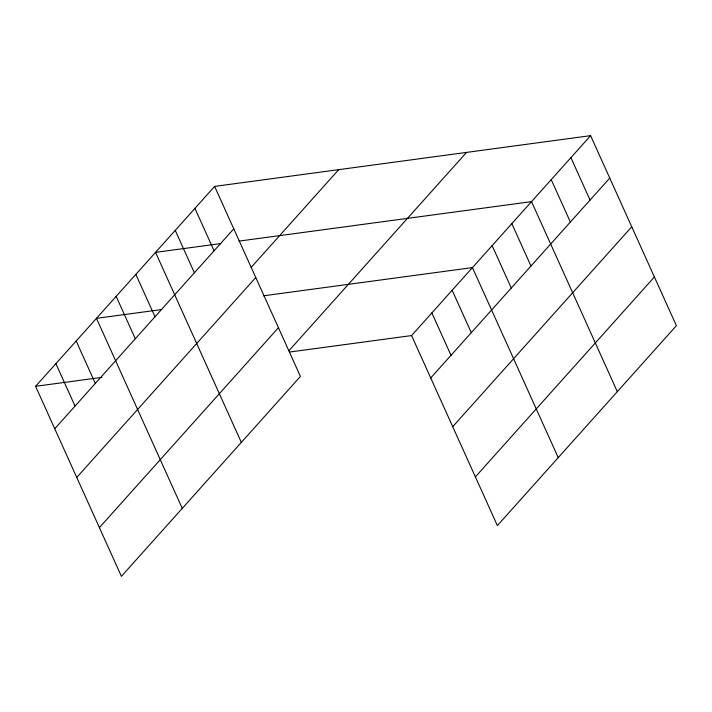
<?xml version="1.0" encoding="UTF-8"?>
<svg xmlns="http://www.w3.org/2000/svg" width="712" height="712" viewBox="0 0 712 712"><rect width="100%" height="100%" fill="white"/><g stroke="black" fill="none" stroke-linecap="round" stroke-linejoin="round"><path stroke-width="1.07" d="M214.624 186.402L300.42 376.425L121.396 576.346L35.6 386.313L214.624 186.402L590.604 135.654L676.4 325.687L497.377 525.598L411.58 335.575L590.604 135.654M54.753 428.731L233.767 228.81M251.176 267.392L338.698 169.652M76.745 477.441L255.768 277.52M99.404 527.628L278.428 327.716M288.956 350.704L466.529 152.404M430.724 377.983L609.748 178.071M452.725 426.702L631.74 226.781M475.385 476.889L654.408 276.968M220.791 243.566L155.545 252.368L241.341 442.401M238.974 241.11L531.526 201.63L617.322 391.653M161.713 309.542L96.467 318.344L182.263 508.368M263.52 295.8L472.448 267.605L558.244 457.629M35.6 386.313L101.914 377.369M289.642 352.031L411.58 335.575M570.908 157.646L590.061 200.063M551.213 179.638L570.365 222.055M511.83 223.621L530.983 266.03M492.134 245.613L511.287 288.022M452.156 290.265L471.308 332.673M431.864 312.915L451.016 355.332M194.928 208.394L214.081 250.802M175.241 230.377L194.385 272.794M135.85 274.36L155.002 316.778M116.163 296.352L135.307 338.761M76.175 341.003L95.328 383.412M55.892 363.663L75.036 406.071"/></g></svg>
